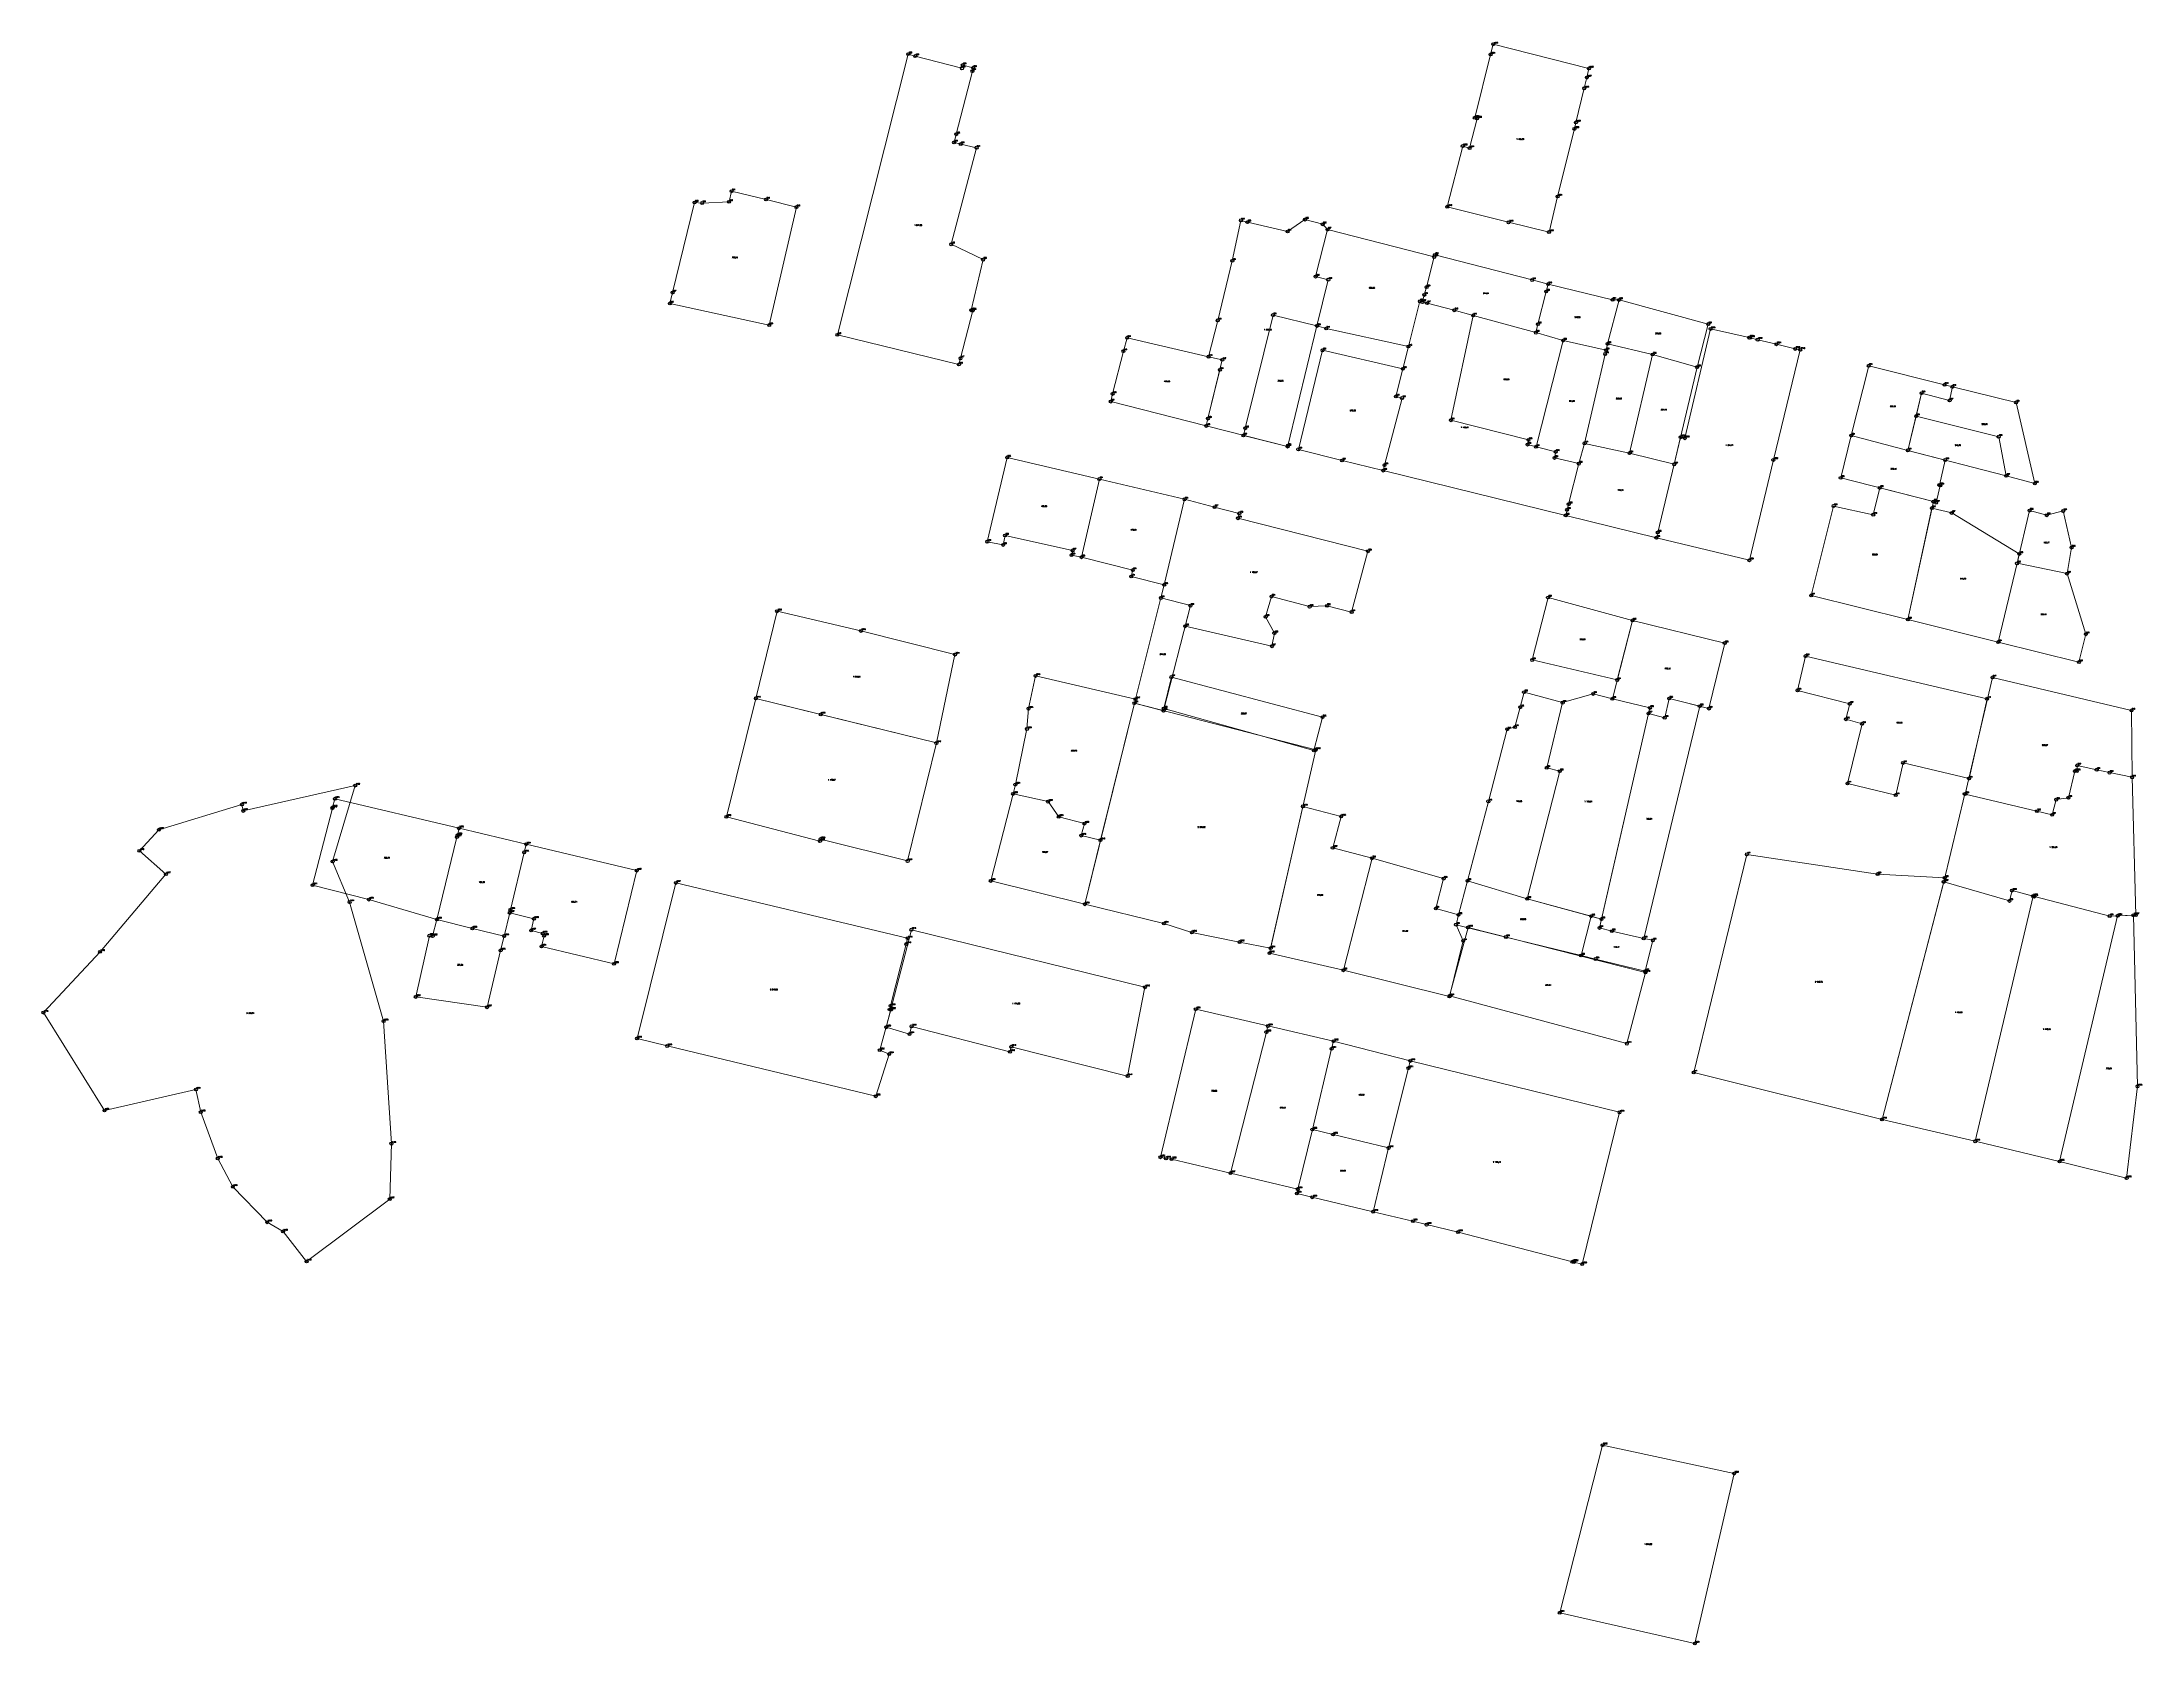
# Model space of a CAD drawing. Extents: x 1391578 to 1399811, y 355675 to 360827.
# Drawn here: x 1394383 to 1394919, y 359634 to 360043 of the extents above; entities that cross this region are included whole.
import ezdxf

# ---------------------------------------------------------------- set-up
doc = ezdxf.new("R2010")
doc.units = 0
doc.header["$PDMODE"] = 33
doc.header["$PDSIZE"] = 0.75
doc.layers.add('6 - утвержденные границы территорий окн', color=7, linetype='Continuous')
doc.styles.get("Standard").update_dxf_attribs({"font": 'simplex.shx'})

msp = doc.modelspace()

# ---------------------------------------------------------------- linework, layer by layer
at = {"layer": '6 - утвержденные границы территорий окн', "color": 7, "lineweight": 20}
for points in [[(1394741.5, 360001.09), (1394745.44, 360016.56), (1394747.2, 360016.07), (1394749.13, 360023.61), (1394748.53, 360023.79), (1394752.57, 360039.95), (1394753.24, 360042.54), (1394777.66, 360036.38), (1394777.12, 360034.05), (1394776.45, 360031.31), (1394774.35, 360022.61), (1394773.96, 360020.96), (1394769.65, 360003.71), (1394767.48, 359994.65), (1394757.16, 359997.12), (1394741.5, 360001.09)], [(1394617.32, 359962.43), (1394616.93, 359960.87), (1394585.9, 359968.41), (1394604, 360040.02), (1394604, 360040.02), (1394605.79, 360039.54), (1394605.79, 360039.54), (1394617.69, 360036.41), (1394617.9, 360037.24), (1394620.54, 360036.54), (1394620.36, 360035.71), (1394616.22, 360019.58), (1394615.69, 360017.51), (1394617.37, 360017.08), (1394621.42, 360016.16), (1394614.94, 359991.51), (1394623.07, 359987.6), (1394620.05, 359974.7), (1394620.42, 359974.6), (1394617.32, 359962.43)], [(1394568.52, 359970.91), (1394543.17, 359976.43), (1394543.86, 359979.2), (1394549.48, 360002.17), (1394551.4, 360002.04), (1394558.27, 360002.34), (1394558.91, 360005.05), (1394567.72, 360002.95), (1394575.46, 360001.01), (1394575.46, 360001.01), (1394575.46, 360001.01), (1394568.52, 359970.91)], [(1394680.02, 359945.18), (1394680.45, 359947.06), (1394684.11, 359962.04), (1394680.62, 359962.84), (1394682.95, 359972.11), (1394686.67, 359987.3), (1394688.86, 359997.62), (1394690.5, 359997.16), (1394700.77, 359994.78), (1394705.21, 359997.82), (1394709.72, 359996.62), (1394710.97, 359995.26), (1394707.93, 359983.27), (1394711.16, 359982.49), (1394708.27, 359970.7), (1394700.82, 359940.14), (1394700.77, 359939.9), (1394680.02, 359945.18)], [(1394731.61, 359965.44), (1394710.62, 359970.04), (1394708.27, 359970.7), (1394711.16, 359982.49), (1394707.93, 359983.27), (1394710.97, 359995.26), (1394738.19, 359988.28), (1394736.22, 359980.59), (1394735.63, 359978.59), (1394735.15, 359976.8), (1394734.52, 359976.97), (1394731.61, 359965.44)], [(1394767.26, 359981.37), (1394766.74, 359979.47), (1394764.63, 359971.14), (1394764.1, 359968.98), (1394748.12, 359973.37), (1394743.31, 359974.7), (1394736.34, 359976.5), (1394735.15, 359976.8), (1394735.63, 359978.59), (1394736.22, 359980.59), (1394738.19, 359988.28), (1394738.33, 359988.79), (1394763.17, 359982.41), (1394767.26, 359981.37)], [(1394782.03, 359964.51), (1394771.08, 359966.95), (1394764.1, 359968.98), (1394764.63, 359971.14), (1394766.74, 359979.47), (1394767.26, 359981.37), (1394783.68, 359977.37), (1394785.33, 359977.32), (1394782.4, 359966.14), (1394782.03, 359964.51)], [(1394689.51, 359942.75), (1394689.96, 359944.58), (1394697.05, 359973.45), (1394708.27, 359970.7), (1394700.82, 359940.14), (1394700.77, 359939.9), (1394689.51, 359942.75)], [(1394725.5, 359935.19), (1394729.98, 359952.3), (1394728.41, 359952.7), (1394730.18, 359959.75), (1394731.61, 359965.44), (1394734.52, 359976.97), (1394735.15, 359976.8), (1394736.34, 359976.5), (1394743.31, 359974.7), (1394748.12, 359973.37), (1394742.43, 359946.64), (1394762.24, 359941.6), (1394761.99, 359940.42), (1394764.17, 359939.87), (1394769.2, 359938.58), (1394768.87, 359937.01), (1394775.05, 359935.56), (1394772.47, 359925.19), (1394772.07, 359923.8), (1394771.72, 359922.34), (1394725.17, 359933.78), (1394725.5, 359935.19)], [(1394764.1, 359968.98), (1394771.08, 359966.95), (1394764.17, 359939.87), (1394761.99, 359940.42), (1394762.24, 359941.6), (1394742.43, 359946.64), (1394748.12, 359973.37), (1394764.1, 359968.98)], [(1394782.4, 359966.14), (1394785.33, 359977.32), (1394808.1, 359971.15), (1394805.25, 359960.18), (1394793.91, 359963.4), (1394782.4, 359966.14)], [(1394656.12, 359953.35), (1394658.89, 359964.27), (1394659.84, 359967.66), (1394680.62, 359962.84), (1394684.11, 359962.04), (1394683.49, 359959.49), (1394680.45, 359947.06), (1394680.45, 359947.06), (1394680.02, 359945.18), (1394655.65, 359951.39), (1394656.12, 359953.35)], [(1394831.58, 359964.59), (1394824.71, 359936.51), (1394818.58, 359910.92), (1394794.86, 359916.66), (1394795.21, 359918), (1394799.43, 359935.39), (1394801.05, 359942.28), (1394802.12, 359942.03), (1394808.69, 359969.92), (1394818.54, 359967.7), (1394818.78, 359967.66), (1394820.71, 359967.18), (1394825.5, 359966.01), (1394830.3, 359964.83), (1394831.58, 359964.59)], [(1394725.5, 359935.19), (1394725.5, 359935.19), (1394725.17, 359933.78), (1394714.67, 359936.36), (1394703.52, 359939.2), (1394709.68, 359964.47), (1394730.18, 359959.75), (1394728.41, 359952.7), (1394729.98, 359952.3), (1394725.5, 359935.19)], [(1394775.05, 359935.56), (1394768.87, 359937.01), (1394769.2, 359938.58), (1394764.17, 359939.87), (1394771.08, 359966.95), (1394782.03, 359964.51), (1394781.8, 359963.52), (1394776.56, 359940.73), (1394775.05, 359935.56)], [(1394776.56, 359940.73), (1394781.8, 359963.52), (1394782.03, 359964.51), (1394782.4, 359966.14), (1394793.91, 359963.4), (1394788.04, 359938.25), (1394776.56, 359940.73)], [(1394788.04, 359938.25), (1394793.91, 359963.4), (1394805.25, 359960.18), (1394799.43, 359935.39), (1394788.04, 359938.25)], [(1394849.06, 359960.54), (1394868.4, 359955.68), (1394870.4, 359955.18), (1394869.69, 359951.68), (1394862.52, 359953.54), (1394859.06, 359938.95), (1394844.59, 359942.72), (1394849.06, 359960.54)], [(1394891.43, 359930.5), (1394884.15, 359932.44), (1394882.22, 359942.43), (1394861.14, 359947.7), (1394862.52, 359953.54), (1394869.69, 359951.68), (1394870.4, 359955.18), (1394886.64, 359951.17), (1394891.43, 359930.5)], [(1394861.14, 359947.7), (1394882.22, 359942.43), (1394884.15, 359932.44), (1394859.06, 359938.95), (1394861.14, 359947.7)], [(1394771.72, 359922.34), (1394772.07, 359923.8), (1394772.48, 359925.2), (1394775.05, 359935.56), (1394776.56, 359940.73), (1394788.04, 359938.25), (1394799.43, 359935.39), (1394795.21, 359918), (1394794.86, 359916.66), (1394771.72, 359922.34)], [(1394844.59, 359942.72), (1394859.06, 359938.95), (1394868.55, 359936.48), (1394867.06, 359930.1), (1394867.3, 359930.02), (1394866.25, 359925.6), (1394865.53, 359925.87), (1394841.89, 359931.94), (1394844.59, 359942.72)], [(1394629.23, 359937.15), (1394652.75, 359931.63), (1394648.18, 359911.69), (1394645.64, 359912.23), (1394645.92, 359913.42), (1394628.7, 359917.23), (1394628.2, 359914.82), (1394624.16, 359915.65), (1394629.23, 359937.15)], [(1394652.75, 359931.63), (1394674.48, 359926.46), (1394669.29, 359904.66), (1394660.89, 359906.76), (1394661.28, 359908.41), (1394648.18, 359911.69), (1394652.75, 359931.63)], [(1394674.48, 359926.46), (1394682.13, 359924.45), (1394688.45, 359922.85), (1394688.11, 359921.62), (1394721.27, 359913.21), (1394717.1, 359897.7), (1394710.79, 359899.29), (1394706.4, 359899.08), (1394696.66, 359901.64), (1394695.17, 359896.49), (1394697.39, 359892.32), (1394696.78, 359888.97), (1394674.64, 359894.07), (1394675.98, 359899.33), (1394668.43, 359901.29), (1394669.29, 359904.66), (1394674.48, 359926.46)], [(1394851.85, 359929.38), (1394865.53, 359925.87), (1394859.05, 359895.79), (1394834.37, 359901.94), (1394840.09, 359924.75), (1394850.2, 359922.54), (1394851.85, 359929.38)], [(1394865.17, 359924.23), (1394870.21, 359922.98), (1394887.45, 359912.53), (1394886.88, 359910.13), (1394882.11, 359890.04), (1394859.05, 359895.79), (1394865.17, 359924.23)], [(1394890.08, 359923.59), (1394894.47, 359922.39), (1394898.66, 359923.48), (1394900.8, 359914.15), (1394899.64, 359907.5), (1394886.88, 359910.13), (1394890.08, 359923.59)], [(1394886.88, 359910.13), (1394899.64, 359907.5), (1394904.44, 359892.03), (1394902.67, 359884.92), (1394882.11, 359890.04), (1394886.88, 359910.13)], [(1394570.52, 359897.9), (1394591.91, 359892.89), (1394615.91, 359886.86), (1394611.15, 359864.3), (1394565.09, 359875.68), (1394570.52, 359897.9)], [(1394668.43, 359901.29), (1394675.98, 359899.33), (1394669.15, 359872.53), (1394661.7, 359874.45), (1394668.43, 359901.29)], [(1394767.22, 359901.41), (1394788.8, 359895.56), (1394784.87, 359880.37), (1394763.17, 359885.47), (1394767.22, 359901.41)], [(1394788.8, 359895.56), (1394812.29, 359889.78), (1394808.27, 359873.08), (1394798.13, 359875.65), (1394796.99, 359870.75), (1394792.86, 359871.83), (1394793.21, 359873.25), (1394783.64, 359875.59), (1394788.8, 359895.56)], [(1394636.45, 359881.41), (1394661.95, 359875.46), (1394653.02, 359839.52), (1394648.13, 359840.67), (1394648.94, 359843.73), (1394642.39, 359845.47), (1394639.67, 359849.33), (1394630.73, 359851.3), (1394631.31, 359853.68), (1394634.28, 359867.87), (1394634.66, 359873.05), (1394636.45, 359881.41)], [(1394844.2, 359874.29), (1394830.88, 359877.72), (1394832.94, 359886.47), (1394879.23, 359875.59), (1394874.63, 359855.25), (1394857.82, 359859.2), (1394855.94, 359851), (1394843.62, 359853.99), (1394847.35, 359869.19), (1394843.21, 359870.34), (1394844.2, 359874.29)], [(1394707.46, 359862.39), (1394669.17, 359873.08), (1394671.12, 359881.12), (1394709.68, 359870.86), (1394707.46, 359862.39)], [(1394761.09, 359877.26), (1394770.95, 359874.58), (1394766.89, 359857.97), (1394770.21, 359857.1), (1394761.92, 359824.56), (1394746.67, 359829.13), (1394751.99, 359849.4), (1394756.82, 359867.79), (1394758.76, 359868.36), (1394760.12, 359873.42), (1394761.09, 359877.26)], [(1394770.95, 359874.58), (1394778.73, 359876.81), (1394783.64, 359875.59), (1394793.21, 359873.25), (1394792.86, 359871.83), (1394780.86, 359819.37), (1394761.92, 359824.56), (1394770.21, 359857.1), (1394766.89, 359857.97), (1394770.95, 359874.58)], [(1394880.63, 359881.03), (1394916.08, 359872.6), (1394916.24, 359855.54), (1394910.5, 359856.73), (1394907.2, 359857.47), (1394902.26, 359858.58), (1394902.11, 359857.13), (1394901.66, 359857.12), (1394899.98, 359850.33), (1394896.88, 359849.84), (1394895.84, 359845.97), (1394891.95, 359846.9), (1394873.69, 359851.27), (1394880.63, 359881.03)], [(1394565.09, 359875.68), (1394581.66, 359871.59), (1394611.15, 359864.3), (1394603.83, 359834.19), (1394581.59, 359839.78), (1394581.46, 359839.26), (1394557.59, 359845.45), (1394565.09, 359875.68)], [(1394661.7, 359874.45), (1394707.94, 359862.53), (1394696.45, 359811.95), (1394688.53, 359813.49), (1394676.37, 359815.96), (1394669.21, 359818.25), (1394649.04, 359823.16), (1394661.7, 359874.45)], [(1394798.13, 359875.65), (1394805.91, 359873.68), (1394791.63, 359814.45), (1394783.49, 359816.28), (1394780.35, 359817.12), (1394792.86, 359871.83), (1394796.99, 359870.75), (1394798.13, 359875.65)], [(1394916.24, 359855.54), (1394917.15, 359820.37), (1394910.53, 359820.15), (1394891.3, 359825.12), (1394885.63, 359826.63), (1394884.96, 359824), (1394868.17, 359828.87), (1394873.53, 359851.3), (1394873.69, 359851.27), (1394891.95, 359846.9), (1394895.84, 359845.97), (1394896.88, 359849.84), (1394899.98, 359850.33), (1394901.66, 359857.12), (1394902.11, 359857.13), (1394902.26, 359858.58), (1394907.2, 359857.47), (1394910.5, 359856.73), (1394916.24, 359855.54)], [(1394383.34, 359795.51), (1394397.78, 359811.02), (1394414.58, 359830.83), (1394407.83, 359836.78), (1394412.78, 359842.16), (1394433.96, 359848.63), (1394434.31, 359846.97), (1394462.89, 359853.43), (1394457.12, 359834.06), (1394461.45, 359823.72), (1394470.11, 359793.34), (1394472.12, 359762.08), (1394471.7, 359747.93), (1394450.48, 359732.05), (1394444.47, 359739.69), (1394440.41, 359742.03), (1394431.66, 359751.08), (1394427.82, 359758.32), (1394423.46, 359770.12), (1394422.23, 359775.89), (1394398.91, 359770.54), (1394383.34, 359795.51)], [(1394452.01, 359828.02), (1394457.06, 359847.64), (1394457.11, 359847.86), (1394457.69, 359850.06), (1394489.36, 359842.54), (1394488.97, 359840.77), (1394488.84, 359840.27), (1394483.72, 359819.28), (1394466.36, 359824.34), (1394452.01, 359828.02)], [(1394630.73, 359851.3), (1394639.67, 359849.33), (1394642.39, 359845.47), (1394648.94, 359843.73), (1394648.13, 359840.67), (1394653.02, 359839.52), (1394649.04, 359823.16), (1394625.03, 359829.1), (1394630.73, 359851.3)], [(1394704.67, 359848.13), (1394714.44, 359845.56), (1394712.27, 359837.55), (1394722.32, 359834.89), (1394715.02, 359806.32), (1394696.16, 359810.68), (1394704.67, 359848.13)], [(1394483.72, 359819.28), (1394488.84, 359840.27), (1394488.97, 359840.77), (1394489.36, 359842.54), (1394506.49, 359838.45), (1394505.99, 359836.39), (1394502.49, 359821.76), (1394502.3, 359820.95), (1394500.88, 359815.05), (1394492.78, 359816.99), (1394483.72, 359819.28)], [(1394502.3, 359820.95), (1394502.49, 359821.76), (1394505.99, 359836.39), (1394506.49, 359838.45), (1394534.72, 359831.75), (1394528.92, 359807.95), (1394510.45, 359812.4), (1394511.07, 359815.1), (1394510.72, 359815.72), (1394507.78, 359816.48), (1394508.48, 359819.46), (1394502.3, 359820.95)], [(1394722.32, 359834.89), (1394740.59, 359829.7), (1394738.59, 359822.08), (1394744.38, 359820.48), (1394743.74, 359817.94), (1394745.56, 359813.79), (1394742.06, 359799.64), (1394715.02, 359806.32), (1394722.32, 359834.89)], [(1394817.94, 359835.88), (1394851.29, 359830.84), (1394868.44, 359829.87), (1394852.46, 359768.27), (1394804.39, 359780.26), (1394817.94, 359835.88)], [(1394817.94, 359835.88), (1394851.29, 359830.84), (1394868.44, 359829.87), (1394852.46, 359768.27), (1394804.39, 359780.26), (1394817.94, 359835.88)], [(1394534.79, 359788.92), (1394544.69, 359828.6), (1394603.81, 359814.47), (1394603.47, 359813), (1394599.46, 359797.21), (1394599.25, 359796.31), (1394599.58, 359796.23), (1394596.72, 359785.93), (1394599.12, 359784.94), (1394595.69, 359774.17), (1394542.5, 359787), (1394534.79, 359788.92)], [(1394746.67, 359829.13), (1394761.92, 359824.56), (1394778.23, 359820.1), (1394775.66, 359810.08), (1394756.48, 359814.79), (1394743.74, 359817.94), (1394744.38, 359820.48), (1394746.67, 359829.13)], [(1394868.18, 359828.86), (1394884.96, 359824), (1394885.62, 359826.63), (1394890.97, 359825.23), (1394876.21, 359762.68), (1394852.47, 359768.26), (1394868.18, 359828.86)], [(1394890.97, 359825.23), (1394910.53, 359820.15), (1394912.53, 359820.22), (1394897.74, 359757.53), (1394876.21, 359762.68), (1394890.97, 359825.23)], [(1394478.32, 359799.51), (1394481.81, 359815.13), (1394482.64, 359815.02), (1394483.72, 359819.28), (1394492.78, 359816.99), (1394500.88, 359815.05), (1394499.99, 359811.38), (1394496.53, 359796.88), (1394478.32, 359799.51)], [(1394742.12, 359799.75), (1394746.82, 359817.24), (1394792.08, 359805.75), (1394787.33, 359787.59), (1394742.12, 359799.75)], [(1394778.23, 359820.1), (1394780.86, 359819.37), (1394780.35, 359817.12), (1394783.49, 359816.28), (1394791.63, 359814.45), (1394793.96, 359813.95), (1394792.02, 359806.06), (1394779.34, 359809.18), (1394775.66, 359810.08), (1394778.23, 359820.1)], [(1394912.53, 359820.22), (1394916.56, 359820.35), (1394917.61, 359776.71), (1394914.85, 359753.29), (1394897.74, 359757.53), (1394912.53, 359820.22)], [(1394604.8, 359816.67), (1394664.36, 359801.99), (1394659.95, 359779.33), (1394630.28, 359786.81), (1394629.92, 359785.5), (1394604.84, 359792), (1394604.3, 359790.04), (1394598.38, 359791.78), (1394604.8, 359816.67)], [(1394668.33, 359758.61), (1394677.35, 359796.39), (1394695.74, 359792.1), (1394695.35, 359790.53), (1394686.2, 359754.57), (1394671.18, 359758.12), (1394669.72, 359758.33), (1394668.33, 359758.61)], [(1394686.2, 359754.57), (1394695.35, 359790.53), (1394695.74, 359792.1), (1394712.51, 359788.22), (1394712.01, 359786.3), (1394707.09, 359765.69), (1394703.37, 359750.5), (1394686.2, 359754.57)], [(1394707.09, 359765.69), (1394712.01, 359786.3), (1394712.51, 359788.22), (1394732.06, 359783.18), (1394731.61, 359781.35), (1394726.53, 359760.98), (1394712.36, 359764.41), (1394707.09, 359765.69)], [(1394722.61, 359744.72), (1394726.53, 359760.98), (1394731.61, 359781.35), (1394732.06, 359783.18), (1394785.46, 359770.08), (1394775.93, 359731.35), (1394773.79, 359731.85), (1394773.45, 359731.94), (1394744.26, 359739.53), (1394736.25, 359741.42), (1394732.75, 359742.3), (1394722.61, 359744.72)], [(1394703.13, 359749.37), (1394703.37, 359750.5), (1394707.09, 359765.69), (1394712.36, 359764.41), (1394726.53, 359760.98), (1394722.61, 359744.72), (1394707.07, 359748.4), (1394703.13, 359749.37)], [(1394804.68, 359634.56), (1394770.2, 359642.41), (1394781.14, 359685.16), (1394814.71, 359677.91), (1394804.68, 359634.56)]]:
    msp.add_lwpolyline(points, close=True, dxfattribs=at)
at = {"layer": '6 - утвержденные границы территорий окн'}
for p in [(1394753.24, 360042.54), (1394604, 360040.02), (1394604, 360040.02), (1394605.79, 360039.54), (1394605.79, 360039.54), (1394617.69, 360036.41), (1394617.9, 360037.24), (1394620.54, 360036.54), (1394752.57, 360039.95), (1394777.66, 360036.38), (1394620.36, 360035.71), (1394776.45, 360031.31), (1394777.12, 360034.05), (1394748.53, 360023.79), (1394749.13, 360023.61), (1394773.96, 360020.96), (1394774.35, 360022.61), (1394615.69, 360017.51), (1394616.22, 360019.58), (1394617.37, 360017.08), (1394621.42, 360016.16), (1394745.44, 360016.56), (1394747.2, 360016.07), (1394558.91, 360005.05), (1394549.48, 360002.17), (1394551.4, 360002.04), (1394558.27, 360002.34), (1394567.72, 360002.95), (1394575.46, 360001.01), (1394575.46, 360001.01), (1394575.46, 360001.01), (1394741.5, 360001.09), (1394769.65, 360003.71), (1394688.86, 359997.62), (1394690.5, 359997.16), (1394700.77, 359994.78), (1394705.21, 359997.82), (1394709.72, 359996.62), (1394710.97, 359995.26), (1394757.16, 359997.12), (1394767.48, 359994.65), (1394614.94, 359991.51), (1394738.19, 359988.28), (1394738.33, 359988.79), (1394623.07, 359987.6), (1394686.67, 359987.3), (1394707.93, 359983.27), (1394543.86, 359979.2), (1394711.16, 359982.49), (1394735.63, 359978.59), (1394736.22, 359980.59), (1394763.17, 359982.41), (1394766.74, 359979.47), (1394767.26, 359981.37), (1394783.68, 359977.37), (1394543.17, 359976.43), (1394620.05, 359974.7), (1394620.42, 359974.6), (1394682.95, 359972.11), (1394697.05, 359973.45), (1394734.52, 359976.97), (1394735.15, 359976.8), (1394736.34, 359976.5), (1394743.31, 359974.7), (1394748.12, 359973.37), (1394785.33, 359977.32), (1394568.52, 359970.91), (1394568.52, 359970.91), (1394585.9, 359968.41), (1394659.84, 359967.66), (1394708.27, 359970.7), (1394710.62, 359970.04), (1394764.1, 359968.98), (1394764.63, 359971.14), (1394771.08, 359966.95), (1394808.1, 359971.15), (1394808.69, 359969.92), (1394818.54, 359967.7), (1394818.78, 359967.66), (1394820.71, 359967.18), (1394617.32, 359962.43), (1394658.89, 359964.27), (1394680.62, 359962.84), (1394684.11, 359962.04), (1394709.68, 359964.47), (1394731.61, 359965.44), (1394781.8, 359963.52), (1394782.03, 359964.51), (1394782.4, 359966.14), (1394793.91, 359963.4), (1394825.5, 359966.01), (1394830.3, 359964.83), (1394831.58, 359964.59), (1394616.93, 359960.87), (1394683.49, 359959.49), (1394730.18, 359959.75), (1394805.25, 359960.18), (1394849.06, 359960.54), (1394655.65, 359951.39), (1394656.12, 359953.35), (1394728.41, 359952.7), (1394729.98, 359952.3), (1394862.52, 359953.54), (1394868.4, 359955.68), (1394869.69, 359951.68), (1394870.4, 359955.18), (1394886.64, 359951.17), (1394680.02, 359945.18), (1394680.45, 359947.06), (1394680.45, 359947.06), (1394742.43, 359946.64), (1394861.14, 359947.7), (1394689.51, 359942.75), (1394689.96, 359944.58), (1394700.77, 359939.9), (1394700.82, 359940.14), (1394761.99, 359940.42), (1394762.24, 359941.6), (1394764.17, 359939.87), (1394776.56, 359940.73), (1394801.05, 359942.28), (1394802.12, 359942.03), (1394844.59, 359942.72), (1394882.22, 359942.43), (1394629.23, 359937.15), (1394703.52, 359939.2), (1394714.67, 359936.36), (1394725.5, 359935.19), (1394725.5, 359935.19), (1394768.87, 359937.01), (1394769.2, 359938.58), (1394775.05, 359935.56), (1394788.04, 359938.25), (1394799.43, 359935.39), (1394824.71, 359936.51), (1394859.06, 359938.95), (1394868.55, 359936.48), (1394652.75, 359931.63), (1394725.17, 359933.78), (1394841.89, 359931.94), (1394851.85, 359929.38), (1394867.06, 359930.1), (1394867.3, 359930.02), (1394884.15, 359932.44), (1394891.43, 359930.5), (1394674.48, 359926.46), (1394682.13, 359924.45), (1394772.07, 359923.8), (1394772.47, 359925.19), (1394772.48, 359925.2), (1394840.09, 359924.75), (1394865.17, 359924.23), (1394865.53, 359925.87), (1394866.25, 359925.6), (1394688.11, 359921.62), (1394688.45, 359922.85), (1394771.72, 359922.34), (1394850.2, 359922.54), (1394870.21, 359922.98), (1394890.08, 359923.59), (1394894.47, 359922.39), (1394898.66, 359923.48), (1394624.16, 359915.65), (1394628.2, 359914.82), (1394628.7, 359917.23), (1394645.92, 359913.42), (1394721.27, 359913.21), (1394794.86, 359916.66), (1394795.21, 359918), (1394900.8, 359914.15), (1394645.64, 359912.23), (1394648.18, 359911.69), (1394661.28, 359908.41), (1394818.58, 359910.92), (1394886.88, 359910.13), (1394887.45, 359912.53), (1394660.89, 359906.76), (1394669.29, 359904.66), (1394899.64, 359907.5), (1394570.52, 359897.9), (1394668.43, 359901.29), (1394675.98, 359899.33), (1394696.66, 359901.64), (1394706.4, 359899.08), (1394710.79, 359899.29), (1394717.1, 359897.7), (1394767.22, 359901.41), (1394834.37, 359901.94), (1394591.91, 359892.89), (1394674.64, 359894.07), (1394695.17, 359896.49), (1394697.39, 359892.32), (1394788.8, 359895.56), (1394859.05, 359895.79), (1394904.44, 359892.03), (1394615.91, 359886.86), (1394696.78, 359888.97), (1394812.29, 359889.78), (1394832.94, 359886.47), (1394882.11, 359890.04), (1394636.45, 359881.41), (1394671.12, 359881.12), (1394763.17, 359885.47), (1394880.63, 359881.03), (1394902.67, 359884.92), (1394565.09, 359875.68), (1394761.09, 359877.26), (1394778.73, 359876.81), (1394783.64, 359875.59), (1394784.87, 359880.37), (1394798.13, 359875.65), (1394830.88, 359877.72), (1394879.23, 359875.59), (1394581.66, 359871.59), (1394634.66, 359873.05), (1394661.7, 359874.45), (1394661.95, 359875.46), (1394669.15, 359872.53), (1394669.17, 359873.08), (1394709.68, 359870.86), (1394760.12, 359873.42), (1394770.95, 359874.58), (1394792.86, 359871.83), (1394793.21, 359873.25), (1394796.99, 359870.75), (1394805.91, 359873.68), (1394808.27, 359873.08), (1394843.21, 359870.34), (1394844.2, 359874.29), (1394916.08, 359872.6), (1394634.28, 359867.87), (1394756.82, 359867.79), (1394758.76, 359868.36), (1394847.35, 359869.19), (1394611.15, 359864.3), (1394707.46, 359862.39), (1394707.94, 359862.53), (1394766.89, 359857.97), (1394770.21, 359857.1), (1394857.82, 359859.2), (1394874.63, 359855.25), (1394901.66, 359857.12), (1394902.11, 359857.13), (1394902.26, 359858.58), (1394907.2, 359857.47), (1394910.5, 359856.73), (1394916.24, 359855.54), (1394457.69, 359850.06), (1394462.89, 359853.43), (1394630.73, 359851.3), (1394631.31, 359853.68), (1394639.67, 359849.33), (1394751.99, 359849.4), (1394843.62, 359853.99), (1394855.94, 359851), (1394873.53, 359851.3), (1394873.69, 359851.27), (1394896.88, 359849.84), (1394899.98, 359850.33), (1394433.96, 359848.63), (1394434.31, 359846.97), (1394457.06, 359847.64), (1394457.11, 359847.86), (1394557.59, 359845.45), (1394642.39, 359845.47), (1394648.94, 359843.73), (1394704.67, 359848.13), (1394714.44, 359845.56), (1394891.95, 359846.9), (1394895.84, 359845.97), (1394412.78, 359842.16), (1394488.84, 359840.27), (1394488.97, 359840.77), (1394489.36, 359842.54), (1394506.49, 359838.45), (1394581.46, 359839.26), (1394581.59, 359839.78), (1394648.13, 359840.67), (1394653.02, 359839.52), (1394407.83, 359836.78), (1394457.12, 359834.06), (1394505.99, 359836.39), (1394603.83, 359834.19), (1394712.27, 359837.55), (1394722.32, 359834.89), (1394817.94, 359835.88), (1394414.58, 359830.83), (1394452.01, 359828.02), (1394534.72, 359831.75), (1394544.69, 359828.6), (1394625.03, 359829.1), (1394740.59, 359829.7), (1394746.67, 359829.13), (1394851.29, 359830.84), (1394868.17, 359828.87), (1394868.18, 359828.86), (1394868.44, 359829.87), (1394461.45, 359823.72), (1394466.36, 359824.34), (1394649.04, 359823.16), (1394738.59, 359822.08), (1394761.92, 359824.56), (1394884.96, 359824), (1394885.62, 359826.63), (1394885.63, 359826.63), (1394890.97, 359825.23), (1394891.3, 359825.12), (1394483.72, 359819.28), (1394492.78, 359816.99), (1394502.3, 359820.95), (1394502.49, 359821.76), (1394508.48, 359819.46), (1394604.8, 359816.67), (1394669.21, 359818.25), (1394743.74, 359817.94), (1394744.38, 359820.48), (1394746.82, 359817.24), (1394778.23, 359820.1), (1394780.35, 359817.12), (1394780.86, 359819.37), (1394910.53, 359820.15), (1394912.53, 359820.22), (1394916.56, 359820.35), (1394917.15, 359820.37), (1394481.81, 359815.13), (1394482.64, 359815.02), (1394499.99, 359811.38), (1394500.88, 359815.05), (1394507.78, 359816.48), (1394510.45, 359812.4), (1394510.72, 359815.72), (1394511.07, 359815.1), (1394603.47, 359813), (1394603.81, 359814.47), (1394676.37, 359815.96), (1394688.53, 359813.49), (1394696.45, 359811.95), (1394745.56, 359813.79), (1394756.48, 359814.79), (1394783.49, 359816.28), (1394791.63, 359814.45), (1394793.96, 359813.95), (1394397.78, 359811.02), (1394528.92, 359807.95), (1394696.16, 359810.68), (1394715.02, 359806.32), (1394775.66, 359810.08), (1394779.34, 359809.18), (1394792.02, 359806.06), (1394664.36, 359801.99), (1394792.08, 359805.75), (1394383.34, 359795.51), (1394478.32, 359799.51), (1394496.53, 359796.88), (1394599.25, 359796.31), (1394599.46, 359797.21), (1394599.58, 359796.23), (1394677.35, 359796.39), (1394742.06, 359799.64), (1394742.12, 359799.75), (1394470.11, 359793.34), (1394598.38, 359791.78), (1394604.3, 359790.04), (1394604.84, 359792), (1394695.35, 359790.53), (1394695.74, 359792.1), (1394534.79, 359788.92), (1394542.5, 359787), (1394596.72, 359785.93), (1394599.12, 359784.94), (1394629.92, 359785.5), (1394630.28, 359786.81), (1394712.01, 359786.3), (1394712.51, 359788.22), (1394787.33, 359787.59), (1394659.95, 359779.33), (1394731.61, 359781.35), (1394732.06, 359783.18), (1394804.39, 359780.26), (1394422.23, 359775.89), (1394595.69, 359774.17), (1394917.61, 359776.71), (1394398.91, 359770.54), (1394423.46, 359770.12), (1394785.46, 359770.08), (1394707.09, 359765.69), (1394712.36, 359764.41), (1394852.46, 359768.27), (1394852.47, 359768.26), (1394427.82, 359758.32), (1394472.12, 359762.08), (1394668.33, 359758.61), (1394669.72, 359758.33), (1394671.18, 359758.12), (1394726.53, 359760.98), (1394876.21, 359762.68), (1394686.2, 359754.57), (1394897.74, 359757.53), (1394914.85, 359753.29), (1394431.66, 359751.08), (1394471.7, 359747.93), (1394703.13, 359749.37), (1394703.37, 359750.5), (1394707.07, 359748.4), (1394440.41, 359742.03), (1394722.61, 359744.72), (1394732.75, 359742.3), (1394444.47, 359739.69), (1394736.25, 359741.42), (1394744.26, 359739.53), (1394450.48, 359732.05), (1394773.45, 359731.94), (1394773.79, 359731.85), (1394775.93, 359731.35), (1394781.14, 359685.16), (1394814.71, 359677.91), (1394770.2, 359642.41), (1394804.68, 359634.56)]:
    msp.add_point(p, dxfattribs=at)

# ---------------------------------------------------------------- texts
at = {"layer": '6 - утвержденные границы территорий окн', "color": 7}
for s, p in [('1555', (1394753.37, 360042.81)), ('520', (1394604.13, 360040.29)), ('521', (1394604.13, 360040.29)), ('522', (1394605.92, 360039.82)), ('523', (1394605.92, 360039.82)), ('524', (1394617.82, 360036.69)), ('525', (1394618.03, 360037.52)), ('526', (1394620.67, 360036.82)), ('1554', (1394752.7, 360040.22)), ('1556', (1394777.79, 360036.65)), ('527', (1394620.49, 360035.99)), ('1558', (1394776.58, 360031.58)), ('1557', (1394777.25, 360034.32)), ('1553', (1394748.66, 360024.06)), ('1552', (1394749.26, 360023.88)), ('1560', (1394774.09, 360021.23)), ('1559', (1394774.48, 360022.88)), ('529', (1394615.82, 360017.79)), ('528', (1394616.35, 360019.86)), ('530', (1394617.5, 360017.36)), ('531', (1394621.55, 360016.44)), ('1550', (1394745.57, 360016.83)), ('1551', (1394747.33, 360016.34)), ('1 106,39', (1394759.18, 360018.2)), ('511', (1394559.04, 360005.33)), ('508', (1394549.61, 360002.45)), ('509', (1394551.53, 360002.32)), ('510', (1394558.4, 360002.62)), ('512', (1394567.85, 360003.23)), ('513', (1394575.58, 360001.28)), ('514', (1394575.58, 360001.28)), ('515', (1394575.58, 360001.28)), ('1549', (1394741.63, 360001.36)), ('1561', (1394769.78, 360003.98)), ('1 817,35', (1394605.57, 359996.24)), ('552', (1394688.99, 359997.89)), ('553', (1394690.63, 359997.44)), ('554', (1394700.9, 359995.06)), ('555', (1394705.34, 359998.1)), ('556', (1394709.85, 359996.9)), ('557', (1394711.1, 359995.54)), ('1563', (1394757.29, 359997.39)), ('1562', (1394767.61, 359994.92)), ('532', (1394615.07, 359991.79)), ('619', (1394738.32, 359988.56)), ('650', (1394738.46, 359989.07)), ('769,16', (1394559, 359988.01)), ('533', (1394623.2, 359987.88)), ('551', (1394686.8, 359987.58)), ('558', (1394708.06, 359983.55)), ('559', (1394711.29, 359982.76)), ('507', (1394543.99, 359979.48)), ('629,35', (1394721.56, 359980.26)), ('621', (1394735.76, 359978.87)), ('620', (1394736.35, 359980.87)), ('374,64', (1394750.64, 359978.85)), ('649', (1394763.3, 359982.69)), ('660', (1394766.87, 359979.75)), ('648', (1394767.39, 359981.64)), ('664', (1394783.81, 359977.65)), ('663', (1394785.46, 359977.59)), ('506', (1394543.3, 359976.7)), ('534', (1394620.18, 359974.98)), ('535', (1394620.55, 359974.88)), ('550', (1394683.08, 359972.38)), ('611', (1394697.18, 359973.73)), ('623', (1394734.65, 359977.25)), ('622', (1394735.28, 359977.08)), ('647', (1394736.47, 359976.78)), ('646', (1394743.44, 359974.98)), ('645', (1394748.25, 359973.65)), ('240,23', (1394773.98, 359972.77)), ('505', (1394568.65, 359971.19)), ('516', (1394568.65, 359971.19)), ('519', (1394586.03, 359968.68)), ('544', (1394659.97, 359967.94)), ('1 266,36', (1394694.74, 359969.58)), ('560', (1394708.4, 359970.97)), ('614', (1394710.75, 359970.32)), ('658', (1394764.23, 359969.26)), ('659', (1394764.76, 359971.42)), ('669', (1394771.21, 359967.23)), ('267,08', (1394794.59, 359968.62)), ('721', (1394808.23, 359971.42)), ('2725', (1394808.82, 359970.19)), ('2724', (1394818.67, 359967.98)), ('2723', (1394818.91, 359967.94)), ('2722', (1394820.84, 359967.46)), ('517', (1394617.45, 359962.71)), ('545', (1394659.02, 359964.55)), ('543', (1394680.75, 359963.12)), ('542', (1394684.24, 359962.31)), ('629', (1394709.81, 359964.75)), ('613', (1394731.74, 359965.72)), ('672', (1394781.93, 359963.79)), ('661', (1394782.16, 359964.78)), ('662', (1394782.53, 359966.41)), ('723', (1394794.04, 359963.67)), ('2721', (1394825.63, 359966.29)), ('2720', (1394830.43, 359965.11)), ('2719', (1394831.71, 359964.86)), ('518', (1394617.06, 359961.14)), ('427,86', (1394669.28, 359956.41)), ('541', (1394683.62, 359959.77)), ('366,56', (1394698.24, 359956.55)), ('630', (1394730.31, 359960.02)), ('632,86', (1394755.89, 359956.92)), ('722', (1394805.38, 359960.45)), ('813', (1394849.19, 359960.82)), ('819', (1394868.53, 359955.96)), ('537', (1394655.77, 359951.66)), ('536', (1394656.25, 359953.63)), ('631', (1394728.54, 359952.98)), ('632', (1394730.11, 359952.58)), ('334,00', (1394772.53, 359951.37)), ('305,86', (1394784.57, 359952)), ('816', (1394862.65, 359953.82)), ('817', (1394869.82, 359951.96)), ('818', (1394870.53, 359955.46)), ('821', (1394886.77, 359951.45)), ('538', (1394680.15, 359945.46)), ('539', (1394680.58, 359947.33)), ('540', (1394680.58, 359947.33)), ('578,39', (1394716.66, 359948.95)), ('644', (1394742.56, 359946.92)), ('301,49', (1394795.99, 359949.17)), ('299,39', (1394854.44, 359950.03)), ('825', (1394861.27, 359947.98)), ('292,78', (1394877.85, 359945.49)), ('607', (1394689.64, 359943.03)), ('612', (1394690.09, 359944.85)), ('562', (1394700.9, 359940.18)), ('561', (1394700.95, 359940.41)), ('1 160,19', (1394744.97, 359944.65)), ('642', (1394762.12, 359940.7)), ('643', (1394762.37, 359941.88)), ('641', (1394764.3, 359940.14)), ('671', (1394776.69, 359941)), ('2727', (1394801.18, 359942.56)), ('2726', (1394802.25, 359942.31)), ('1 314,71', (1394812.54, 359940.12)), ('784', (1394844.72, 359943)), ('216,70', (1394871.03, 359940.1)), ('826', (1394882.35, 359942.71)), ('563', (1394629.36, 359937.42)), ('628', (1394703.65, 359939.48)), ('627', (1394714.8, 359936.64)), ('624', (1394725.63, 359935.47)), ('625', (1394725.63, 359935.47)), ('639', (1394769, 359937.29)), ('640', (1394769.33, 359938.86)), ('638', (1394775.18, 359935.84)), ('724', (1394788.17, 359938.52)), ('727', (1394799.56, 359935.66)), ('2732', (1394824.84, 359936.78)), ('791', (1394859.19, 359939.23)), ('790', (1394868.68, 359936.76)), ('564', (1394652.88, 359931.9)), ('626', (1394725.3, 359934.06)), ('785', (1394842.02, 359932.22)), ('778', (1394851.98, 359929.66)), ('276,10', (1394854.64, 359934.06)), ('789', (1394867.19, 359930.38)), ('788', (1394867.43, 359930.3)), ('827', (1394884.28, 359932.72)), ('820', (1394891.56, 359930.78)), ('483,36', (1394637.9, 359924.53)), ('572', (1394674.61, 359926.73)), ('577', (1394682.26, 359924.72)), ('636', (1394772.2, 359924.08)), ('637', (1394772.6, 359925.47)), ('730', (1394772.61, 359925.47)), ('456,45', (1394785, 359928.67)), ('780', (1394840.22, 359925.03)), ('792', (1394865.3, 359924.51)), ('783', (1394865.66, 359926.15)), ('787', (1394866.38, 359925.88)), ('803', (1394890.21, 359923.87)), ('472,61', (1394660.77, 359918.5)), ('579', (1394688.24, 359921.89)), ('578', (1394688.58, 359923.12)), ('635', (1394771.85, 359922.61)), ('779', (1394850.33, 359922.82)), ('797', (1394870.34, 359923.26)), ('808', (1394894.6, 359922.67)), ('807', (1394898.79, 359923.76)), ('570', (1394624.29, 359915.92)), ('569', (1394628.33, 359915.09)), ('568', (1394628.83, 359917.5)), ('567', (1394646.05, 359913.69)), ('580', (1394721.4, 359913.48)), ('736', (1394794.99, 359916.93)), ('735', (1394795.34, 359918.27)), ('166,17', (1394893.66, 359915.26)), ('806', (1394900.93, 359914.43)), ('566', (1394645.77, 359912.5)), ('565', (1394648.31, 359911.96)), ('575', (1394661.41, 359908.68)), ('2731', (1394818.71, 359911.19)), ('693,81', (1394849.97, 359912.21)), ('795', (1394887.01, 359910.41)), ('796', (1394887.58, 359912.81)), ('802', (1394899.77, 359907.78)), ('574', (1394661.02, 359907.03)), ('573', (1394669.42, 359904.93)), ('1 159,67', (1394691.17, 359907.7)), ('642,70', (1394872.4, 359906.07)), ('1309', (1394570.65, 359898.17)), ('590', (1394668.56, 359901.56)), ('589', (1394676.11, 359899.6)), ('584', (1394696.79, 359901.91)), ('583', (1394706.53, 359899.35)), ('582', (1394710.92, 359899.56)), ('581', (1394717.23, 359897.97)), ('692', (1394767.35, 359901.68)), ('781', (1394834.5, 359902.22)), ('1310', (1394592.04, 359893.16)), ('588', (1394674.77, 359894.34)), ('585', (1394695.3, 359896.76)), ('586', (1394697.52, 359892.59)), ('682', (1394788.93, 359895.83)), ('782', (1394859.18, 359896.07)), ('389,48', (1394892.92, 359896.97)), ('801', (1394904.57, 359892.31)), ('1311', (1394616.04, 359887.13)), ('214,26', (1394668.17, 359886.79)), ('587', (1394696.91, 359889.24)), ('358,59', (1394775.27, 359890.58)), ('683', (1394812.42, 359890.05)), ('739', (1394833.06, 359886.74)), ('794', (1394882.24, 359890.32)), ('1 085,03', (1394589.85, 359881.05)), ('1616', (1394636.58, 359881.68)), ('597', (1394671.25, 359881.39)), ('695', (1394763.3, 359885.74)), ('472,19', (1394796.98, 359883.12)), ('747', (1394880.76, 359881.3)), ('800', (1394902.8, 359885.2)), ('1313', (1394565.22, 359875.95)), ('1617', (1394662.08, 359875.73)), ('709', (1394761.22, 359877.53)), ('674', (1394778.86, 359877.08)), ('675', (1394783.77, 359875.86)), ('694', (1394785, 359880.64)), ('685', (1394798.26, 359875.92)), ('738', (1394831.01, 359877.99)), ('740', (1394879.36, 359875.86)), ('1565', (1394581.79, 359871.86)), ('1626', (1394634.79, 359873.32)), ('594', (1394661.83, 359874.72)), ('593', (1394669.28, 359872.8)), ('596', (1394669.3, 359873.35)), ('339,07', (1394688.88, 359871.67)), ('598', (1394709.81, 359871.13)), ('718', (1394760.25, 359873.69)), ('673', (1394771.08, 359874.85)), ('677', (1394792.99, 359872.1)), ('676', (1394793.34, 359873.52)), ('686', (1394797.12, 359871.02)), ('688', (1394806.04, 359873.95)), ('684', (1394808.4, 359873.35)), ('746', (1394843.34, 359870.62)), ('737', (1394844.33, 359874.57)), ('748', (1394916.21, 359872.87)), ('1625', (1394634.41, 359868.14)), ('716', (1394756.95, 359868.06)), ('717', (1394758.89, 359868.63)), ('745', (1394847.48, 359869.47)), ('906,53', (1394856.17, 359869.32)), ('1312', (1394611.28, 359864.57)), ('829,73', (1394645.55, 359862.19)), ('595', (1394707.58, 359862.66)), ('1610', (1394708.07, 359862.8)), ('988,27', (1394893.29, 359863.61)), ('1 478,57', (1394583.5, 359854.74)), ('681', (1394767.02, 359858.24)), ('680', (1394770.34, 359857.37)), ('744', (1394843.75, 359854.26)), ('742', (1394857.95, 359859.47)), ('741', (1394874.76, 359855.53)), ('754', (1394901.79, 359857.39)), ('753', (1394902.24, 359857.4)), ('752', (1394902.39, 359858.85)), ('751', (1394907.33, 359857.74)), ('750', (1394910.63, 359857)), ('749', (1394916.37, 359855.81)), ('1480', (1394434.09, 359848.9)), ('1574', (1394457.82, 359850.33)), ('1482', (1394463.02, 359853.7)), ('1623', (1394630.86, 359851.57)), ('1624', (1394631.44, 359853.95)), ('1622', (1394639.8, 359849.6)), ('715', (1394752.12, 359849.67)), ('715,95', (1394759.13, 359849.27)), ('1 102,94', (1394776.54, 359849.19)), ('743', (1394856.07, 359851.28)), ('771', (1394873.66, 359851.57)), ('759', (1394873.82, 359851.54)), ('756', (1394897.01, 359850.11)), ('755', (1394900.11, 359850.6)), ('1481', (1394434.44, 359847.24)), ('1572', (1394457.19, 359847.91)), ('1573', (1394457.24, 359848.13)), ('1570', (1394557.72, 359845.72)), ('1621', (1394642.52, 359845.74)), ('1620', (1394649.07, 359844)), ('1635', (1394704.8, 359848.4)), ('1636', (1394714.57, 359845.83)), ('708,24', (1394792.3, 359844.77)), ('758', (1394892.08, 359847.17)), ('757', (1394895.97, 359846.24)), ('1479', (1394412.91, 359842.43)), ('1577', (1394488.97, 359840.54)), ('1576', (1394489.1, 359841.04)), ('1575', (1394489.49, 359842.81)), ('1584', (1394506.62, 359838.72)), ('1569', (1394581.59, 359839.53)), ('1568', (1394581.72, 359840.05)), ('1619', (1394648.26, 359840.94)), ('1618', (1394653.15, 359839.79)), ('2 536,52', (1394677.84, 359842.68)), ('1478', (1394407.96, 359837.05)), ('1483', (1394457.25, 359834.33)), ('759,72', (1394470.19, 359834.84)), ('1585', (1394506.12, 359836.66)), ('1567', (1394603.96, 359834.46)), ('509,67', (1394638.2, 359836.32)), ('1637', (1394712.4, 359837.82)), ('599', (1394722.45, 359835.16)), ('437', (1394818.07, 359836.16)), ('1 284,36', (1394895.2, 359837.58)), ('1477', (1394414.71, 359831.1)), ('1571', (1394452.14, 359828.29)), ('423,39', (1394494.47, 359828.66)), ('1602', (1394534.85, 359832.02)), ('2547', (1394544.82, 359828.87)), ('1634', (1394625.16, 359829.37)), ('600', (1394740.72, 359829.97)), ('696', (1394746.8, 359829.4)), ('438', (1394851.42, 359831.12)), ('772', (1394868.3, 359829.14)), ('1697', (1394868.31, 359829.13)), ('439', (1394868.57, 359830.15)), ('1484', (1394461.58, 359823.99)), ('1579', (1394466.49, 359824.61)), ('1586', (1394502.62, 359822.03)), ('655,71', (1394518.05, 359823.62)), ('1615', (1394649.17, 359823.43)), ('670,88', (1394708.35, 359825.37)), ('601', (1394738.72, 359822.35)), ('679', (1394762.05, 359824.83)), ('773', (1394885.09, 359824.27)), ('774', (1394885.76, 359826.9)), ('1699', (1394885.75, 359826.9)), ('1692', (1394891.1, 359825.5)), ('775', (1394891.43, 359825.39)), ('1578', (1394483.85, 359819.55)), ('1589', (1394492.91, 359817.26)), ('1587', (1394502.43, 359821.22)), ('1607', (1394507.91, 359816.75)), ('1608', (1394508.61, 359819.73)), ('1645', (1394604.93, 359816.94)), ('1614', (1394669.34, 359818.52)), ('603', (1394743.87, 359818.21)), ('602', (1394744.51, 359820.75)), ('1642', (1394746.95, 359817.51)), ('356,83', (1394760.1, 359819.2)), ('698', (1394778.36, 359820.37)), ('691', (1394780.48, 359817.39)), ('678', (1394780.99, 359819.64)), ('776', (1394910.66, 359820.42)), ('1694', (1394912.66, 359820.49)), ('1704', (1394916.69, 359820.62)), ('777', (1394917.28, 359820.64)), ('1591', (1394481.94, 359815.4)), ('1592', (1394482.77, 359815.29)), ('1596', (1394500.12, 359811.65)), ('1588', (1394501.01, 359815.32)), ('1604', (1394510.58, 359812.67)), ('1606', (1394510.85, 359815.99)), ('1605', (1394511.2, 359815.37)), ('2549', (1394603.6, 359813.27)), ('2548', (1394603.94, 359814.74)), ('1613', (1394676.5, 359816.23)), ('1612', (1394688.66, 359813.76)), ('1611', (1394696.58, 359812.22)), ('724,22', (1394730.01, 359816.17)), ('604', (1394745.69, 359814.06)), ('700', (1394756.61, 359815.06)), ('690', (1394783.62, 359816.55)), ('140,47', (1394783.93, 359812.09)), ('689', (1394791.76, 359814.72)), ('706', (1394794.09, 359814.22)), ('1476', (1394397.91, 359811.29)), ('357,39', (1394488.91, 359807.53)), ('1603', (1394529.05, 359808.22)), ('1640', (1394696.29, 359810.95)), ('606', (1394715.15, 359806.59)), ('699', (1394775.79, 359810.35)), ('708', (1394779.47, 359809.45)), ('707', (1394792.15, 359806.33)), ('1643', (1394792.21, 359806.02)), ('2 519,83', (1394568.75, 359801.26)), ('1646', (1394664.49, 359802.26)), ('861,84', (1394766.57, 359802.4)), ('2 993,78', (1394835.32, 359803.18)), ('2 993,78', (1394835.32, 359803.18)), ('1475', (1394383.47, 359795.78)), ('6 316,74', (1394435.16, 359795.23)), ('1590', (1394478.45, 359799.78)), ('1597', (1394496.66, 359797.15)), ('2551', (1394599.38, 359796.58)), ('2550', (1394599.59, 359797.48)), ('2552', (1394599.71, 359796.5)), ('1 471,80', (1394630.56, 359797.69)), ('1654', (1394677.48, 359796.66)), ('605', (1394742.19, 359799.91)), ('1641', (1394742.25, 359800.03)), ('1 485,08', (1394871, 359795.44)), ('1485', (1394470.24, 359793.61)), ('1652', (1394598.51, 359792.05)), ('1651', (1394604.43, 359790.31)), ('1650', (1394604.97, 359792.27)), ('1656', (1394695.48, 359790.8)), ('1655', (1394695.87, 359792.37)), ('1 418,13', (1394893.48, 359791.14)), ('2546', (1394534.92, 359789.19)), ('2556', (1394542.63, 359787.27)), ('2553', (1394596.85, 359786.2)), ('2554', (1394599.25, 359785.21)), ('1649', (1394630.05, 359785.77)), ('1648', (1394630.41, 359787.08)), ('1664', (1394712.14, 359786.57)), ('1663', (1394712.64, 359788.49)), ('1644', (1394787.46, 359787.86)), ('1647', (1394660.08, 359779.6)), ('1671', (1394731.74, 359781.62)), ('1670', (1394732.19, 359783.45)), ('441', (1394804.52, 359780.54)), ('775,03', (1394909.55, 359781.12)), ('1494', (1394422.36, 359776.16)), ('2555', (1394595.82, 359774.44)), ('720,03', (1394681.28, 359775.4)), ('463,12', (1394718.87, 359774.4)), ('1705', (1394917.74, 359776.98)), ('1495', (1394399.04, 359770.81)), ('1493', (1394423.59, 359770.39)), ('675,62', (1394698.79, 359771.11)), ('1685', (1394785.59, 359770.35)), ('440', (1394852.59, 359768.55)), ('1702', (1394852.6, 359768.54)), ('1665', (1394707.22, 359765.96)), ('1673', (1394712.49, 359764.68)), ('1492', (1394427.95, 359758.59)), ('1486', (1394472.25, 359762.35)), ('1653', (1394668.46, 359758.88)), ('1659', (1394669.85, 359758.6)), ('1658', (1394671.31, 359758.39)), ('1672', (1394726.66, 359761.25)), ('1696', (1394876.34, 359762.95)), ('1695', (1394897.87, 359757.8)), ('1657', (1394686.33, 359754.84)), ('335,90', (1394714.16, 359755.04)), ('2 180,48', (1394753.2, 359757.23)), ('1706', (1394914.98, 359753.56)), ('1491', (1394431.79, 359751.35)), ('1487', (1394471.83, 359748.2)), ('1674', (1394703.26, 359749.64)), ('1666', (1394703.5, 359750.77)), ('1680', (1394707.2, 359748.67)), ('1490', (1394440.54, 359742.3)), ('1679', (1394722.74, 359744.99)), ('1691', (1394732.88, 359742.57)), ('1690', (1394736.38, 359741.69)), ('1489', (1394444.6, 359739.96)), ('1689', (1394744.39, 359739.8)), ('1488', (1394450.61, 359732.32)), ('1688', (1394773.58, 359732.21)), ('1687', (1394773.92, 359732.12)), ('1686', (1394776.06, 359731.62)), ('2333', (1394781.27, 359685.43)), ('2332', (1394814.83, 359678.18)), ('1 543,52', (1394791.83, 359659.76)), ('2334', (1394770.33, 359642.69)), ('2331', (1394804.81, 359634.83))]:
    msp.add_text(s, height=0.311, dxfattribs=at).set_placement(p)

doc.saveas('drawing.dxf')
